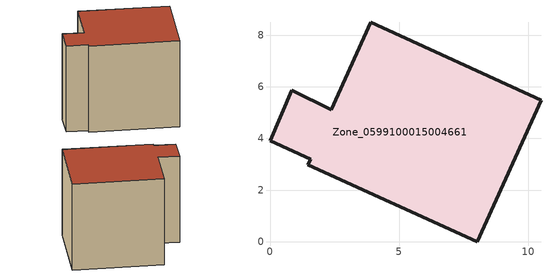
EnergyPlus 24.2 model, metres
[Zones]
Zone_0599100015004661
 floor ground (C_G): 8.03,0 1.47,2.97 1.57,3.19 0,3.92 0.84,5.87 2.38,5.11 3.91,8.5 10.5,5.47 z0.73
 wall outside (C_F): 0,3.92 1.57,3.19 1.47,2.97 8.03,0 10.5,5.47 3.91,8.5 2.38,5.11 0.84,5.87 0,3.92 z0.73:8.26
 roof outside (C_R): 8.03,0 10.5,5.47 3.91,8.5 2.38,5.11 0.84,5.87 0,3.92 1.57,3.19 1.47,2.97 z8.26
[BUILDING]
Pand.0599100015004661: North Axis=0; Terrain=City; Loads Convergence Tolerance Value=0.04; Temperature Convergence Tolerance Value=0.4; Solar Distribution=FullExterior; Maximum Number of Warmup Days=25; Minimum Number of Warmup Days=1
[Site:Location]
Rotterdam.The.Hague.AP_ZH_NLD Design_Conditions: Latitude=51.96; Longitude=4.45; Time Zone=1; Elevation=-4.5
[SITE:GROUNDTEMPERATURE:BUILDINGSURFACE]
18, 18, 18, 18, 18, 18, 18, 18, 18, 18, 18, 18
[MATERIAL] Thermal Absorptance=0.9; Solar Absorptance=0.7; Visible Absorptance=0.7
Name | Roughness | Thickness | Conductivity | Density | Specific Heat
G.TI.1946-1964 | MediumSmooth | 0.15 | 1 | 540 | 1210
F.TI.1946-1964 | Rough | 0.3 | 0.857143 | 1920 | 840
R.TI.1946-1964 | MediumRough | 0.2 | 0.277778 | 1500 | 1000
[CONSTRUCTION]
C_G: G.TI.1946-1964
C_F: F.TI.1946-1964
C_R: R.TI.1946-1964
[ZONE]
Zone_0599100015004661: Type=1; Multiplier=1; Ceiling Height=Autocalculate; Volume=Autocalculate; Floor Area=autocalculate; Part of Total Floor Area=Yes
[ZONEINFILTRATION:DESIGNFLOWRATE]
Infil_Zone_0599100015004661: Zone or ZoneList or Space or SpaceList=Zone_0599100015004661; Schedule=AlwaysOn; Design Flow Rate Calculation Method=Flow/Area; Flow Rate per Floor Area=0.003; Constant Term Coefficient=1; Temperature Term Coefficient=0; Velocity Term Coefficient=0; Velocity Squared Term Coefficient=0
[HVACTEMPLATE:ZONE:IDEALLOADSAIRSYSTEM]
Zone_0599100015004661: Maximum Heating Supply Air Temperature=50; Minimum Cooling Supply Air Temperature=13; Maximum Heating Supply Air Humidity Ratio=0.0156; Minimum Cooling Supply Air Humidity Ratio=0.0077; Heating Limit=NoLimit; Cooling Limit=NoLimit; Dehumidification Control Type=ConstantSensibleHeatRatio; Cooling Sensible Heat Ratio=0.7; Dehumidification Setpoint=60; Humidification Control Type=None; Humidification Setpoint=30; Outdoor Air Method=None; Outdoor Air Flow Rate per Person=0.00944; Outdoor Air Flow Rate per Zone Floor Area=0; Outdoor Air Flow Rate per Zone=0; Demand Controlled Ventilation Type=None; Outdoor Air Economizer Type=NoEconomizer; Heat Recovery Type=None; Sensible Heat Recovery Effectiveness=0.7; Latent Heat Recovery Effectiveness=0.65
[ZONECONTROL:THERMOSTAT]
ThermostatControl_Zone_0599100015004661: Zone or ZoneList=Zone_0599100015004661; Control Type Schedule=DualSetpointControlType; Control 1=Thermostat_Zone_0599100015004661; Temperature Difference Between Cutout And Setpoint=0
[THERMOSTATSETPOINT:DUALSETPOINT]
Thermostat_Zone_0599100015004661: Heating Setpoint Temperature Schedule=HeatingSetpoint_Zone_0599100015004661; Cooling Setpoint Temperature Schedule=CoolingSetpoint_Zone_0599100015004661
[SCHEDULE:COMPACT]
HeatingSetpoint_Zone_0599100015004661: Through: 12/31, For: AllDays, Until: 24:00, 21
CoolingSetpoint_Zone_0599100015004661: Through: 12/31, For: AllDays, Until: 24:00, 24
DualSetpointControlType: Through: 12/31, For: AllDays, Until: 24:00, 4
AlwaysOn: Through: 12/31, For: AllDays, Until: 24:00, 1
